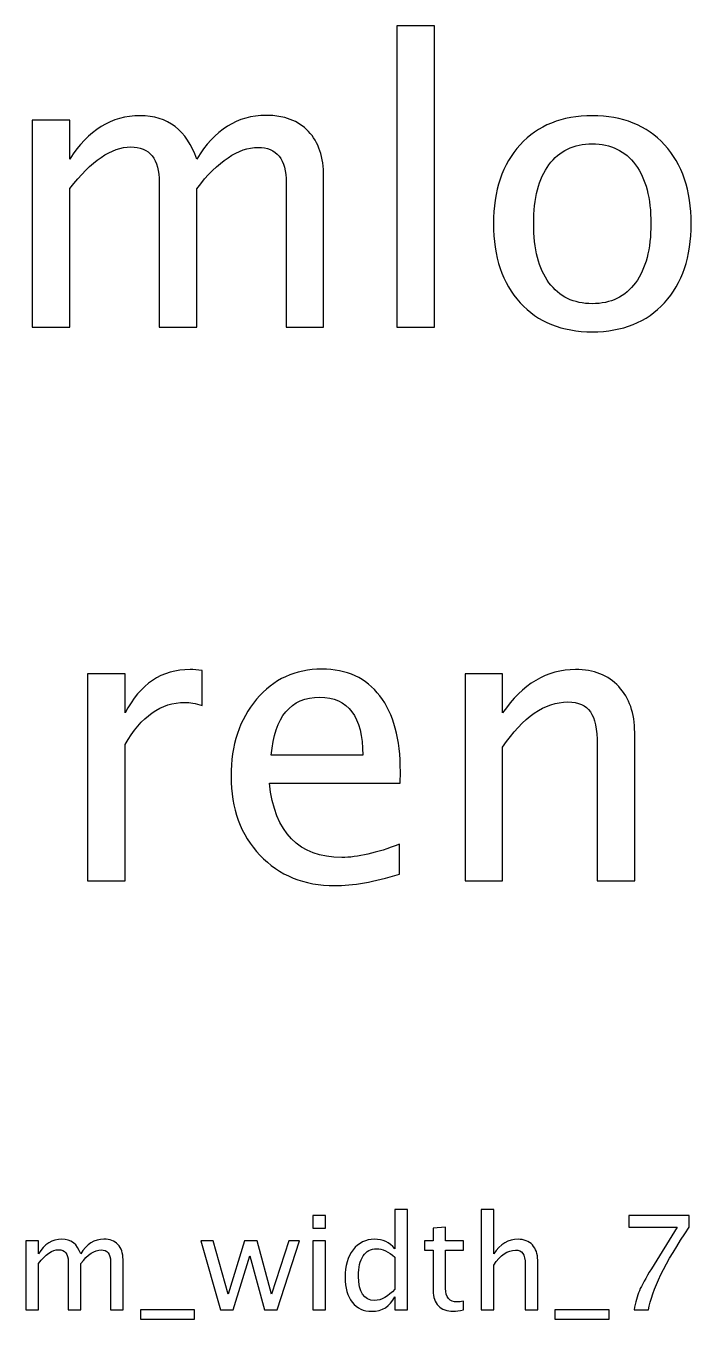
# Model space of a CAD drawing. Header units: centimetres. Extents: x -144 to 123, y -121 to 149.
# Drawn here: x -109.72 to -91.7, y 113.8 to 148.83 of the extents above; entities that cross this region are included whole.
import ezdxf

# ---------------------------------------------------------------- set-up
doc = ezdxf.new("R2010")
doc.units = ezdxf.units.CM
doc.header["$MEASUREMENT"] = 0
doc.layers.add('Layer 1', color=7, linetype='Continuous')

msp = doc.modelspace()

# ---------------------------------------------------------------- linework, layer by layer
at = {"layer": 'Layer 1'}
for points, knots in [([(-99.66938, 140.67044), (-99.66938, 140.67044), (-99.66938, 148.83019), (-99.66938, 148.83019), (-99.66938, 148.83019), (-99.66938, 148.83019), (-98.65338, 148.83019), (-98.65338, 148.83019), (-98.65338, 148.83019), (-98.65338, 148.83019), (-98.65338, 140.67044), (-98.65338, 140.67044), (-98.65338, 140.67044), (-98.65338, 140.67044), (-99.66938, 140.67044), (-99.66938, 140.67044)], [0, 0, 0, 0, 0.2, 0.2, 0.2, 0.2, 0.4, 0.4, 0.4, 0.4, 0.6, 0.6, 0.6, 0.6, 1, 1, 1, 1]), ([(-109.55068, 140.67044), (-109.55068, 140.67044), (-109.55068, 146.27961), (-109.55068, 146.27961), (-109.55068, 146.27961), (-109.55068, 146.27961), (-108.53468, 146.27961), (-108.53468, 146.27961), (-108.53468, 146.27961), (-108.53468, 146.27961), (-108.53468, 145.21951), (-108.53468, 145.21951), (-108.53468, 145.21951), (-108.03903, 146.00444), (-107.40403, 146.39602), (-106.62615, 146.39602), (-106.62615, 146.39602), (-105.8765, 146.39602), (-105.36674, 146.00444), (-105.0951, 145.21951), (-105.0951, 145.21951), (-104.61356, 146.01149), (-103.98561, 146.4066), (-103.21479, 146.4066), (-103.21479, 146.4066), (-102.72267, 146.4066), (-102.3399, 146.26197), (-102.0665, 145.97092), (-102.0665, 145.97092), (-101.7931, 145.67988), (-101.65552, 145.27242), (-101.65552, 144.74855), (-101.65552, 144.74855), (-101.65552, 144.74855), (-101.65552, 140.67044), (-101.65552, 140.67044), (-101.65552, 140.67044), (-101.65552, 140.67044), (-102.67152, 140.67044), (-102.67152, 140.67044), (-102.67152, 140.67044), (-102.67152, 140.67044), (-102.67152, 144.58098), (-102.67152, 144.58098), (-102.67152, 144.58098), (-102.67152, 145.21951), (-102.92552, 145.53877), (-103.43352, 145.53877), (-103.43352, 145.53877), (-103.96092, 145.53877), (-104.51478, 145.16659), (-105.0951, 144.42047), (-105.0951, 144.42047), (-105.0951, 144.42047), (-105.0951, 140.67044), (-105.0951, 140.67044), (-105.0951, 140.67044), (-105.0951, 140.67044), (-106.1111, 140.67044), (-106.1111, 140.67044), (-106.1111, 140.67044), (-106.1111, 140.67044), (-106.1111, 144.58451), (-106.1111, 144.58451), (-106.1111, 144.58451), (-106.1111, 145.22833), (-106.36863, 145.54936), (-106.88544, 145.54936), (-106.88544, 145.54936), (-107.39874, 145.54936), (-107.94907, 145.17541), (-108.53468, 144.42576), (-108.53468, 144.42576), (-108.53468, 144.42576), (-108.53468, 140.67044), (-108.53468, 140.67044), (-108.53468, 140.67044), (-108.53468, 140.67044), (-109.55068, 140.67044), (-109.55068, 140.67044)], [0, 0, 0, 0, 0.04761905, 0.04761905, 0.04761905, 0.04761905, 0.0952381, 0.0952381, 0.0952381, 0.0952381, 0.14285714, 0.14285714, 0.14285714, 0.14285714, 0.19047619, 0.19047619, 0.19047619, 0.19047619, 0.23809524, 0.23809524, 0.23809524, 0.23809524, 0.28571429, 0.28571429, 0.28571429, 0.28571429, 0.33333333, 0.33333333, 0.33333333, 0.33333333, 0.38095238, 0.38095238, 0.38095238, 0.38095238, 0.42857143, 0.42857143, 0.42857143, 0.42857143, 0.47619048, 0.47619048, 0.47619048, 0.47619048, 0.52380952, 0.52380952, 0.52380952, 0.52380952, 0.57142857, 0.57142857, 0.57142857, 0.57142857, 0.61904762, 0.61904762, 0.61904762, 0.61904762, 0.66666667, 0.66666667, 0.66666667, 0.66666667, 0.71428571, 0.71428571, 0.71428571, 0.71428571, 0.76190476, 0.76190476, 0.76190476, 0.76190476, 0.80952381, 0.80952381, 0.80952381, 0.80952381, 0.85714286, 0.85714286, 0.85714286, 0.85714286, 0.9047619, 0.9047619, 0.9047619, 0.9047619, 1, 1, 1, 1]), ([(-94.37772, 140.54344), (-95.20145, 140.54344), (-95.85409, 140.80626), (-96.33387, 141.3319), (-96.33387, 141.3319), (-96.81541, 141.85754), (-97.0553, 142.57191), (-97.0553, 143.47326), (-97.0553, 143.47326), (-97.0553, 144.37284), (-96.81541, 145.08545), (-96.33387, 145.60933), (-96.33387, 145.60933), (-95.85409, 146.1332), (-95.20145, 146.39602), (-94.37772, 146.39602), (-94.37772, 146.39602), (-93.55398, 146.39602), (-92.90134, 146.1332), (-92.42157, 145.60933), (-92.42157, 145.60933), (-91.94002, 145.08545), (-91.70014, 144.37284), (-91.70014, 143.47326), (-91.70014, 143.47326), (-91.70014, 142.57191), (-91.94002, 141.85754), (-92.42157, 141.3319), (-92.42157, 141.3319), (-92.90134, 140.80626), (-93.55398, 140.54344), (-94.37772, 140.54344)], [0, 0, 0, 0, 0.11111111, 0.11111111, 0.11111111, 0.11111111, 0.22222222, 0.22222222, 0.22222222, 0.22222222, 0.33333333, 0.33333333, 0.33333333, 0.33333333, 0.44444444, 0.44444444, 0.44444444, 0.44444444, 0.55555556, 0.55555556, 0.55555556, 0.55555556, 0.66666667, 0.66666667, 0.66666667, 0.66666667, 0.77777778, 0.77777778, 0.77777778, 0.77777778, 1, 1, 1, 1]), ([(-94.37948, 141.30544), (-93.87677, 141.30544), (-93.48519, 141.49418), (-93.2065, 141.87341), (-93.2065, 141.87341), (-92.92957, 142.25088), (-92.79022, 142.78534), (-92.79022, 143.47326), (-92.79022, 143.47326), (-92.79022, 144.15941), (-92.92957, 144.69211), (-93.2065, 145.06958), (-93.2065, 145.06958), (-93.48519, 145.44529), (-93.87677, 145.63402), (-94.37948, 145.63402), (-94.37948, 145.63402), (-94.88395, 145.63402), (-95.27554, 145.44529), (-95.5507, 145.06958), (-95.5507, 145.06958), (-95.82763, 144.69211), (-95.96522, 144.15941), (-95.96522, 143.47326), (-95.96522, 143.47326), (-95.96522, 142.78534), (-95.82763, 142.25088), (-95.5507, 141.87341), (-95.5507, 141.87341), (-95.27554, 141.49418), (-94.88395, 141.30544), (-94.37948, 141.30544)], [0, 0, 0, 0, 0.11111111, 0.11111111, 0.11111111, 0.11111111, 0.22222222, 0.22222222, 0.22222222, 0.22222222, 0.33333333, 0.33333333, 0.33333333, 0.33333333, 0.44444444, 0.44444444, 0.44444444, 0.44444444, 0.55555556, 0.55555556, 0.55555556, 0.55555556, 0.66666667, 0.66666667, 0.66666667, 0.66666667, 0.77777778, 0.77777778, 0.77777778, 0.77777778, 1, 1, 1, 1]), ([(-108.04973, 125.67044), (-108.04973, 125.67044), (-108.04973, 131.27961), (-108.04973, 131.27961), (-108.04973, 131.27961), (-108.04973, 131.27961), (-107.03373, 131.27961), (-107.03373, 131.27961), (-107.03373, 131.27961), (-107.03373, 131.27961), (-107.03373, 130.21951), (-107.03373, 130.21951), (-107.03373, 130.21951), (-106.6298, 131.00444), (-106.04419, 131.39602), (-105.27513, 131.39602), (-105.27513, 131.39602), (-105.17106, 131.39602), (-105.0617, 131.3872), (-104.94881, 131.36956), (-104.94881, 131.36956), (-104.94881, 131.36956), (-104.94881, 130.41883), (-104.94881, 130.41883), (-104.94881, 130.41883), (-105.1252, 130.47704), (-105.28043, 130.50702), (-105.41448, 130.50702), (-105.41448, 130.50702), (-106.06006, 130.50702), (-106.59981, 130.12602), (-107.03373, 129.36226), (-107.03373, 129.36226), (-107.03373, 129.36226), (-107.03373, 125.67044), (-107.03373, 125.67044), (-107.03373, 125.67044), (-107.03373, 125.67044), (-108.04973, 125.67044), (-108.04973, 125.67044)], [0, 0, 0, 0, 0.09090909, 0.09090909, 0.09090909, 0.09090909, 0.18181818, 0.18181818, 0.18181818, 0.18181818, 0.27272727, 0.27272727, 0.27272727, 0.27272727, 0.36363636, 0.36363636, 0.36363636, 0.36363636, 0.45454545, 0.45454545, 0.45454545, 0.45454545, 0.54545455, 0.54545455, 0.54545455, 0.54545455, 0.63636364, 0.63636364, 0.63636364, 0.63636364, 0.72727273, 0.72727273, 0.72727273, 0.72727273, 0.81818182, 0.81818182, 0.81818182, 0.81818182, 1, 1, 1, 1]), ([(-99.60246, 125.85036), (-100.28509, 125.64575), (-100.86894, 125.54344), (-101.35577, 125.54344), (-101.35577, 125.54344), (-102.18656, 125.54344), (-102.86213, 125.81861), (-103.38248, 126.36718), (-103.38248, 126.36718), (-103.90282, 126.91575), (-104.16388, 127.62659), (-104.16388, 128.50148), (-104.16388, 128.50148), (-104.16388, 129.34991), (-103.93457, 130.04665), (-103.4742, 130.59169), (-103.4742, 130.59169), (-103.01382, 131.13497), (-102.42469, 131.4066), (-101.70678, 131.4066), (-101.70678, 131.4066), (-101.02769, 131.4066), (-100.50205, 131.16495), (-100.13163, 130.68165), (-100.13163, 130.68165), (-99.76121, 130.19834), (-99.57601, 129.51395), (-99.57601, 128.62672), (-99.57601, 128.62672), (-99.57601, 128.62672), (-99.5813, 128.31627), (-99.5813, 128.31627), (-99.5813, 128.31627), (-99.5813, 128.31627), (-103.12671, 128.31627), (-103.12671, 128.31627), (-103.12671, 128.31627), (-102.97855, 126.97572), (-102.32414, 126.30544), (-101.16527, 126.30544), (-101.16527, 126.30544), (-100.74017, 126.30544), (-100.21983, 126.42538), (-99.60246, 126.66527), (-99.60246, 126.66527), (-99.60246, 126.66527), (-99.60246, 125.85036), (-99.60246, 125.85036)], [0, 0, 0, 0, 0.07692308, 0.07692308, 0.07692308, 0.07692308, 0.15384615, 0.15384615, 0.15384615, 0.15384615, 0.23076923, 0.23076923, 0.23076923, 0.23076923, 0.30769231, 0.30769231, 0.30769231, 0.30769231, 0.38461538, 0.38461538, 0.38461538, 0.38461538, 0.46153846, 0.46153846, 0.46153846, 0.46153846, 0.53846154, 0.53846154, 0.53846154, 0.53846154, 0.61538462, 0.61538462, 0.61538462, 0.61538462, 0.69230769, 0.69230769, 0.69230769, 0.69230769, 0.76923077, 0.76923077, 0.76923077, 0.76923077, 0.84615385, 0.84615385, 0.84615385, 0.84615385, 1, 1, 1, 1]), ([(-97.8227, 125.67044), (-97.8227, 125.67044), (-97.8227, 131.27961), (-97.8227, 131.27961), (-97.8227, 131.27961), (-97.8227, 131.27961), (-96.8067, 131.27961), (-96.8067, 131.27961), (-96.8067, 131.27961), (-96.8067, 131.27961), (-96.8067, 130.21951), (-96.8067, 130.21951), (-96.8067, 130.21951), (-96.26871, 131.00444), (-95.60902, 131.39602), (-94.82938, 131.39602), (-94.82938, 131.39602), (-94.33902, 131.39602), (-93.9492, 131.24256), (-93.66169, 130.93388), (-93.66169, 130.93388), (-93.37417, 130.62697), (-93.22953, 130.21245), (-93.22953, 129.69387), (-93.22953, 129.69387), (-93.22953, 129.69387), (-93.22953, 125.67044), (-93.22953, 125.67044), (-93.22953, 125.67044), (-93.22953, 125.67044), (-94.24553, 125.67044), (-94.24553, 125.67044), (-94.24553, 125.67044), (-94.24553, 125.67044), (-94.24553, 129.36226), (-94.24553, 129.36226), (-94.24553, 129.36226), (-94.24553, 129.77854), (-94.30727, 130.07487), (-94.42898, 130.25126), (-94.42898, 130.25126), (-94.55245, 130.42941), (-94.7553, 130.51761), (-95.03928, 130.51761), (-95.03928, 130.51761), (-95.6637, 130.51761), (-96.25284, 130.11015), (-96.8067, 129.29523), (-96.8067, 129.29523), (-96.8067, 129.29523), (-96.8067, 125.67044), (-96.8067, 125.67044), (-96.8067, 125.67044), (-96.8067, 125.67044), (-97.8227, 125.67044), (-97.8227, 125.67044)], [0, 0, 0, 0, 0.06666667, 0.06666667, 0.06666667, 0.06666667, 0.13333333, 0.13333333, 0.13333333, 0.13333333, 0.2, 0.2, 0.2, 0.2, 0.26666667, 0.26666667, 0.26666667, 0.26666667, 0.33333333, 0.33333333, 0.33333333, 0.33333333, 0.4, 0.4, 0.4, 0.4, 0.46666667, 0.46666667, 0.46666667, 0.46666667, 0.53333333, 0.53333333, 0.53333333, 0.53333333, 0.6, 0.6, 0.6, 0.6, 0.66666667, 0.66666667, 0.66666667, 0.66666667, 0.73333333, 0.73333333, 0.73333333, 0.73333333, 0.8, 0.8, 0.8, 0.8, 0.86666667, 0.86666667, 0.86666667, 0.86666667, 1, 1, 1, 1]), ([(-103.0738, 129.07827), (-103.0738, 129.07827), (-100.5973, 129.07827), (-100.5973, 129.07827), (-100.5973, 129.07827), (-100.5973, 130.12249), (-100.98712, 130.64461), (-101.76499, 130.64461), (-101.76499, 130.64461), (-102.54816, 130.64461), (-102.98384, 130.12249), (-103.0738, 129.07827)], [0, 0, 0, 0, 0.25, 0.25, 0.25, 0.25, 0.5, 0.5, 0.5, 0.5, 1, 1, 1, 1]), ([(-99.72418, 114.05529), (-99.72418, 114.05529), (-99.72418, 114.4063), (-99.72418, 114.4063), (-99.72418, 114.4063), (-99.86235, 114.14407), (-100.07049, 114.01296), (-100.3486, 114.01296), (-100.3486, 114.01296), (-100.57438, 114.01296), (-100.75194, 114.09468), (-100.88129, 114.25873), (-100.88129, 114.25873), (-101.01064, 114.42277), (-101.07532, 114.64678), (-101.07532, 114.93077), (-101.07532, 114.93077), (-101.07532, 115.24121), (-101.00182, 115.4911), (-100.85542, 115.68042), (-100.85542, 115.68042), (-100.70843, 115.86916), (-100.51558, 115.96382), (-100.27628, 115.96382), (-100.27628, 115.96382), (-100.05462, 115.96382), (-99.87, 115.87915), (-99.72418, 115.70923), (-99.72418, 115.70923), (-99.72418, 115.70923), (-99.72418, 116.77521), (-99.72418, 116.77521), (-99.72418, 116.77521), (-99.72418, 116.77521), (-99.38551, 116.77521), (-99.38551, 116.77521), (-99.38551, 116.77521), (-99.38551, 116.77521), (-99.38551, 114.05529), (-99.38551, 114.05529), (-99.38551, 114.05529), (-99.38551, 114.05529), (-99.72418, 114.05529), (-99.72418, 114.05529)], [0, 0, 0, 0, 0.08333333, 0.08333333, 0.08333333, 0.08333333, 0.16666667, 0.16666667, 0.16666667, 0.16666667, 0.25, 0.25, 0.25, 0.25, 0.33333333, 0.33333333, 0.33333333, 0.33333333, 0.41666667, 0.41666667, 0.41666667, 0.41666667, 0.5, 0.5, 0.5, 0.5, 0.58333333, 0.58333333, 0.58333333, 0.58333333, 0.66666667, 0.66666667, 0.66666667, 0.66666667, 0.75, 0.75, 0.75, 0.75, 0.83333333, 0.83333333, 0.83333333, 0.83333333, 1, 1, 1, 1]), ([(-97.38761, 114.05529), (-97.38761, 114.05529), (-97.38761, 116.77521), (-97.38761, 116.77521), (-97.38761, 116.77521), (-97.38761, 116.77521), (-97.04895, 116.77521), (-97.04895, 116.77521), (-97.04895, 116.77521), (-97.04895, 116.77521), (-97.04895, 115.57165), (-97.04895, 115.57165), (-97.04895, 115.57165), (-96.86962, 115.83329), (-96.64972, 115.96382), (-96.38984, 115.96382), (-96.38984, 115.96382), (-96.22639, 115.96382), (-96.09645, 115.91267), (-96.00061, 115.80977), (-96.00061, 115.80977), (-95.90477, 115.70747), (-95.85656, 115.5693), (-95.85656, 115.39643), (-95.85656, 115.39643), (-95.85656, 115.39643), (-95.85656, 114.05529), (-95.85656, 114.05529), (-95.85656, 114.05529), (-95.85656, 114.05529), (-96.19522, 114.05529), (-96.19522, 114.05529), (-96.19522, 114.05529), (-96.19522, 114.05529), (-96.19522, 115.2859), (-96.19522, 115.2859), (-96.19522, 115.2859), (-96.19522, 115.42466), (-96.2158, 115.52343), (-96.25637, 115.58223), (-96.25637, 115.58223), (-96.29753, 115.64162), (-96.36514, 115.67101), (-96.45981, 115.67101), (-96.45981, 115.67101), (-96.66795, 115.67101), (-96.86433, 115.53519), (-97.04895, 115.26355), (-97.04895, 115.26355), (-97.04895, 115.26355), (-97.04895, 114.05529), (-97.04895, 114.05529), (-97.04895, 114.05529), (-97.04895, 114.05529), (-97.38761, 114.05529), (-97.38761, 114.05529)], [0, 0, 0, 0, 0.06666667, 0.06666667, 0.06666667, 0.06666667, 0.13333333, 0.13333333, 0.13333333, 0.13333333, 0.2, 0.2, 0.2, 0.2, 0.26666667, 0.26666667, 0.26666667, 0.26666667, 0.33333333, 0.33333333, 0.33333333, 0.33333333, 0.4, 0.4, 0.4, 0.4, 0.46666667, 0.46666667, 0.46666667, 0.46666667, 0.53333333, 0.53333333, 0.53333333, 0.53333333, 0.6, 0.6, 0.6, 0.6, 0.66666667, 0.66666667, 0.66666667, 0.66666667, 0.73333333, 0.73333333, 0.73333333, 0.73333333, 0.8, 0.8, 0.8, 0.8, 0.86666667, 0.86666667, 0.86666667, 0.86666667, 1, 1, 1, 1]), ([(-101.94668, 116.26721), (-101.94668, 116.26721), (-101.94668, 116.60587), (-101.94668, 116.60587), (-101.94668, 116.60587), (-101.94668, 116.60587), (-101.60802, 116.60587), (-101.60802, 116.60587), (-101.60802, 116.60587), (-101.60802, 116.60587), (-101.60802, 116.26721), (-101.60802, 116.26721), (-101.60802, 116.26721), (-101.60802, 116.26721), (-101.94668, 116.26721), (-101.94668, 116.26721)], [0, 0, 0, 0, 0.2, 0.2, 0.2, 0.2, 0.4, 0.4, 0.4, 0.4, 0.6, 0.6, 0.6, 0.6, 1, 1, 1, 1]), ([(-93.24364, 114.05529), (-93.21072, 114.25402), (-93.16309, 114.42629), (-93.10194, 114.57093), (-93.10194, 114.57093), (-93.0408, 114.71557), (-92.93202, 114.91489), (-92.7768, 115.16772), (-92.7768, 115.16772), (-92.7768, 115.16772), (-92.083, 116.28837), (-92.083, 116.28837), (-92.083, 116.28837), (-92.083, 116.28837), (-93.39181, 116.28837), (-93.39181, 116.28837), (-93.39181, 116.28837), (-93.39181, 116.28837), (-93.39181, 116.60587), (-93.39181, 116.60587), (-93.39181, 116.60587), (-93.39181, 116.60587), (-91.75492, 116.60587), (-91.75492, 116.60587), (-91.75492, 116.60587), (-91.75492, 116.60587), (-91.75492, 116.28837), (-91.75492, 116.28837), (-91.75492, 116.28837), (-92.40815, 115.32411), (-92.77386, 114.57975), (-92.85206, 114.05529), (-92.85206, 114.05529), (-92.85206, 114.05529), (-93.24364, 114.05529), (-93.24364, 114.05529)], [0, 0, 0, 0, 0.1, 0.1, 0.1, 0.1, 0.2, 0.2, 0.2, 0.2, 0.3, 0.3, 0.3, 0.3, 0.4, 0.4, 0.4, 0.4, 0.5, 0.5, 0.5, 0.5, 0.6, 0.6, 0.6, 0.6, 0.7, 0.7, 0.7, 0.7, 0.8, 0.8, 0.8, 0.8, 1, 1, 1, 1]), ([(-109.72249, 114.05529), (-109.72249, 114.05529), (-109.72249, 115.92501), (-109.72249, 115.92501), (-109.72249, 115.92501), (-109.72249, 115.92501), (-109.38383, 115.92501), (-109.38383, 115.92501), (-109.38383, 115.92501), (-109.38383, 115.92501), (-109.38383, 115.57165), (-109.38383, 115.57165), (-109.38383, 115.57165), (-109.21861, 115.83329), (-109.00694, 115.96382), (-108.74765, 115.96382), (-108.74765, 115.96382), (-108.49777, 115.96382), (-108.32784, 115.83329), (-108.2373, 115.57165), (-108.2373, 115.57165), (-108.07678, 115.83564), (-107.86747, 115.96735), (-107.61053, 115.96735), (-107.61053, 115.96735), (-107.44649, 115.96735), (-107.3189, 115.91913), (-107.22776, 115.82212), (-107.22776, 115.82212), (-107.13663, 115.72511), (-107.09077, 115.58929), (-107.09077, 115.41466), (-107.09077, 115.41466), (-107.09077, 115.41466), (-107.09077, 114.05529), (-107.09077, 114.05529), (-107.09077, 114.05529), (-107.09077, 114.05529), (-107.42944, 114.05529), (-107.42944, 114.05529), (-107.42944, 114.05529), (-107.42944, 114.05529), (-107.42944, 115.3588), (-107.42944, 115.3588), (-107.42944, 115.3588), (-107.42944, 115.57165), (-107.5141, 115.67807), (-107.68344, 115.67807), (-107.68344, 115.67807), (-107.85924, 115.67807), (-108.04386, 115.55401), (-108.2373, 115.3053), (-108.2373, 115.3053), (-108.2373, 115.3053), (-108.2373, 114.05529), (-108.2373, 114.05529), (-108.2373, 114.05529), (-108.2373, 114.05529), (-108.57596, 114.05529), (-108.57596, 114.05529), (-108.57596, 114.05529), (-108.57596, 114.05529), (-108.57596, 115.35998), (-108.57596, 115.35998), (-108.57596, 115.35998), (-108.57596, 115.57459), (-108.66181, 115.6816), (-108.83408, 115.6816), (-108.83408, 115.6816), (-109.00518, 115.6816), (-109.18862, 115.55695), (-109.38383, 115.30706), (-109.38383, 115.30706), (-109.38383, 115.30706), (-109.38383, 114.05529), (-109.38383, 114.05529), (-109.38383, 114.05529), (-109.38383, 114.05529), (-109.72249, 114.05529), (-109.72249, 114.05529)], [0, 0, 0, 0, 0.04761905, 0.04761905, 0.04761905, 0.04761905, 0.0952381, 0.0952381, 0.0952381, 0.0952381, 0.14285714, 0.14285714, 0.14285714, 0.14285714, 0.19047619, 0.19047619, 0.19047619, 0.19047619, 0.23809524, 0.23809524, 0.23809524, 0.23809524, 0.28571429, 0.28571429, 0.28571429, 0.28571429, 0.33333333, 0.33333333, 0.33333333, 0.33333333, 0.38095238, 0.38095238, 0.38095238, 0.38095238, 0.42857143, 0.42857143, 0.42857143, 0.42857143, 0.47619048, 0.47619048, 0.47619048, 0.47619048, 0.52380952, 0.52380952, 0.52380952, 0.52380952, 0.57142857, 0.57142857, 0.57142857, 0.57142857, 0.61904762, 0.61904762, 0.61904762, 0.61904762, 0.66666667, 0.66666667, 0.66666667, 0.66666667, 0.71428571, 0.71428571, 0.71428571, 0.71428571, 0.76190476, 0.76190476, 0.76190476, 0.76190476, 0.80952381, 0.80952381, 0.80952381, 0.80952381, 0.85714286, 0.85714286, 0.85714286, 0.85714286, 0.9047619, 0.9047619, 0.9047619, 0.9047619, 1, 1, 1, 1]), ([(-97.87092, 114.05588), (-97.97558, 114.02707), (-98.06671, 114.01296), (-98.14373, 114.01296), (-98.14373, 114.01296), (-98.3166, 114.01296), (-98.45124, 114.06235), (-98.54767, 114.16112), (-98.54767, 114.16112), (-98.64468, 114.2599), (-98.69289, 114.3969), (-98.69289, 114.5727), (-98.69289, 114.5727), (-98.69289, 114.5727), (-98.69289, 115.67101), (-98.69289, 115.67101), (-98.69289, 115.67101), (-98.69289, 115.67101), (-98.9269, 115.67101), (-98.9269, 115.67101), (-98.9269, 115.67101), (-98.9269, 115.67101), (-98.9269, 115.92501), (-98.9269, 115.92501), (-98.9269, 115.92501), (-98.9269, 115.92501), (-98.69289, 115.92501), (-98.69289, 115.92501), (-98.69289, 115.92501), (-98.69289, 115.92501), (-98.69289, 116.26309), (-98.69289, 116.26309), (-98.69289, 116.26309), (-98.69289, 116.26309), (-98.35423, 116.29543), (-98.35423, 116.29543), (-98.35423, 116.29543), (-98.35423, 116.29543), (-98.35423, 115.92501), (-98.35423, 115.92501), (-98.35423, 115.92501), (-98.35423, 115.92501), (-97.86386, 115.92501), (-97.86386, 115.92501), (-97.86386, 115.92501), (-97.86386, 115.92501), (-97.86386, 115.67101), (-97.86386, 115.67101), (-97.86386, 115.67101), (-97.86386, 115.67101), (-98.35423, 115.67101), (-98.35423, 115.67101), (-98.35423, 115.67101), (-98.35423, 115.67101), (-98.35423, 114.63385), (-98.35423, 114.63385), (-98.35423, 114.63385), (-98.35423, 114.38925), (-98.2478, 114.26696), (-98.03555, 114.26696), (-98.03555, 114.26696), (-97.99028, 114.26696), (-97.9356, 114.2746), (-97.87092, 114.2893), (-97.87092, 114.2893), (-97.87092, 114.2893), (-97.87092, 114.05588), (-97.87092, 114.05588)], [0, 0, 0, 0, 0.05555556, 0.05555556, 0.05555556, 0.05555556, 0.11111111, 0.11111111, 0.11111111, 0.11111111, 0.16666667, 0.16666667, 0.16666667, 0.16666667, 0.22222222, 0.22222222, 0.22222222, 0.22222222, 0.27777778, 0.27777778, 0.27777778, 0.27777778, 0.33333333, 0.33333333, 0.33333333, 0.33333333, 0.38888889, 0.38888889, 0.38888889, 0.38888889, 0.44444444, 0.44444444, 0.44444444, 0.44444444, 0.5, 0.5, 0.5, 0.5, 0.55555556, 0.55555556, 0.55555556, 0.55555556, 0.61111111, 0.61111111, 0.61111111, 0.61111111, 0.66666667, 0.66666667, 0.66666667, 0.66666667, 0.72222222, 0.72222222, 0.72222222, 0.72222222, 0.77777778, 0.77777778, 0.77777778, 0.77777778, 0.83333333, 0.83333333, 0.83333333, 0.83333333, 0.88888889, 0.88888889, 0.88888889, 0.88888889, 1, 1, 1, 1]), ([(-104.44611, 114.05529), (-104.44611, 114.05529), (-104.98233, 115.92501), (-104.98233, 115.92501), (-104.98233, 115.92501), (-104.98233, 115.92501), (-104.6519, 115.92501), (-104.6519, 115.92501), (-104.6519, 115.92501), (-104.6519, 115.92501), (-104.24091, 114.47333), (-104.24091, 114.47333), (-104.24091, 114.47333), (-104.24091, 114.47333), (-103.79759, 115.92501), (-103.79759, 115.92501), (-103.79759, 115.92501), (-103.79759, 115.92501), (-103.45892, 115.92501), (-103.45892, 115.92501), (-103.45892, 115.92501), (-103.45892, 115.92501), (-103.0691, 114.47568), (-103.0691, 114.47568), (-103.0691, 114.47568), (-103.0691, 114.47568), (-102.59755, 115.92501), (-102.59755, 115.92501), (-102.59755, 115.92501), (-102.59755, 115.92501), (-102.30828, 115.92501), (-102.30828, 115.92501), (-102.30828, 115.92501), (-102.30828, 115.92501), (-102.91858, 114.05529), (-102.91858, 114.05529), (-102.91858, 114.05529), (-102.91858, 114.05529), (-103.25725, 114.05529), (-103.25725, 114.05529), (-103.25725, 114.05529), (-103.25725, 114.05529), (-103.65824, 115.51344), (-103.65824, 115.51344), (-103.65824, 115.51344), (-103.65824, 115.51344), (-104.10744, 114.05529), (-104.10744, 114.05529), (-104.10744, 114.05529), (-104.10744, 114.05529), (-104.44611, 114.05529), (-104.44611, 114.05529)], [0, 0, 0, 0, 0.07142857, 0.07142857, 0.07142857, 0.07142857, 0.14285714, 0.14285714, 0.14285714, 0.14285714, 0.21428571, 0.21428571, 0.21428571, 0.21428571, 0.28571429, 0.28571429, 0.28571429, 0.28571429, 0.35714286, 0.35714286, 0.35714286, 0.35714286, 0.42857143, 0.42857143, 0.42857143, 0.42857143, 0.5, 0.5, 0.5, 0.5, 0.57142857, 0.57142857, 0.57142857, 0.57142857, 0.64285714, 0.64285714, 0.64285714, 0.64285714, 0.71428571, 0.71428571, 0.71428571, 0.71428571, 0.78571429, 0.78571429, 0.78571429, 0.78571429, 0.85714286, 0.85714286, 0.85714286, 0.85714286, 1, 1, 1, 1]), ([(-101.94668, 114.05529), (-101.94668, 114.05529), (-101.94668, 115.92501), (-101.94668, 115.92501), (-101.94668, 115.92501), (-101.94668, 115.92501), (-101.60802, 115.92501), (-101.60802, 115.92501), (-101.60802, 115.92501), (-101.60802, 115.92501), (-101.60802, 114.05529), (-101.60802, 114.05529), (-101.60802, 114.05529), (-101.60802, 114.05529), (-101.94668, 114.05529), (-101.94668, 114.05529)], [0, 0, 0, 0, 0.2, 0.2, 0.2, 0.2, 0.4, 0.4, 0.4, 0.4, 0.6, 0.6, 0.6, 0.6, 1, 1, 1, 1]), ([(-99.72418, 115.47757), (-99.89998, 115.63221), (-100.06637, 115.70982), (-100.22395, 115.70982), (-100.22395, 115.70982), (-100.37917, 115.70982), (-100.49912, 115.64514), (-100.58437, 115.5152), (-100.58437, 115.5152), (-100.66963, 115.38585), (-100.71196, 115.20241), (-100.71196, 114.96487), (-100.71196, 114.96487), (-100.71196, 114.52801), (-100.56732, 114.30929), (-100.27745, 114.30929), (-100.27745, 114.30929), (-100.08931, 114.30929), (-99.90468, 114.41218), (-99.72418, 114.61738), (-99.72418, 114.61738), (-99.72418, 114.61738), (-99.72418, 115.47757), (-99.72418, 115.47757)], [0, 0, 0, 0, 0.14285714, 0.14285714, 0.14285714, 0.14285714, 0.28571429, 0.28571429, 0.28571429, 0.28571429, 0.42857143, 0.42857143, 0.42857143, 0.42857143, 0.57142857, 0.57142857, 0.57142857, 0.57142857, 0.71428571, 0.71428571, 0.71428571, 0.71428571, 1, 1, 1, 1]), ([(-106.61922, 113.80129), (-106.61922, 113.80129), (-106.61922, 114.05529), (-106.61922, 114.05529), (-106.61922, 114.05529), (-106.61922, 114.05529), (-105.15167, 114.05529), (-105.15167, 114.05529), (-105.15167, 114.05529), (-105.15167, 114.05529), (-105.15167, 113.80129), (-105.15167, 113.80129), (-105.15167, 113.80129), (-105.15167, 113.80129), (-106.61922, 113.80129), (-106.61922, 113.80129)], [0, 0, 0, 0, 0.2, 0.2, 0.2, 0.2, 0.4, 0.4, 0.4, 0.4, 0.6, 0.6, 0.6, 0.6, 1, 1, 1, 1]), ([(-95.38853, 113.80129), (-95.38853, 113.80129), (-95.38853, 114.05529), (-95.38853, 114.05529), (-95.38853, 114.05529), (-95.38853, 114.05529), (-93.92098, 114.05529), (-93.92098, 114.05529), (-93.92098, 114.05529), (-93.92098, 114.05529), (-93.92098, 113.80129), (-93.92098, 113.80129), (-93.92098, 113.80129), (-93.92098, 113.80129), (-95.38853, 113.80129), (-95.38853, 113.80129)], [0, 0, 0, 0, 0.2, 0.2, 0.2, 0.2, 0.4, 0.4, 0.4, 0.4, 0.6, 0.6, 0.6, 0.6, 1, 1, 1, 1])]:
    msp.add_open_spline(points, degree=3, knots=knots, dxfattribs=at)

doc.saveas('drawing.dxf')
